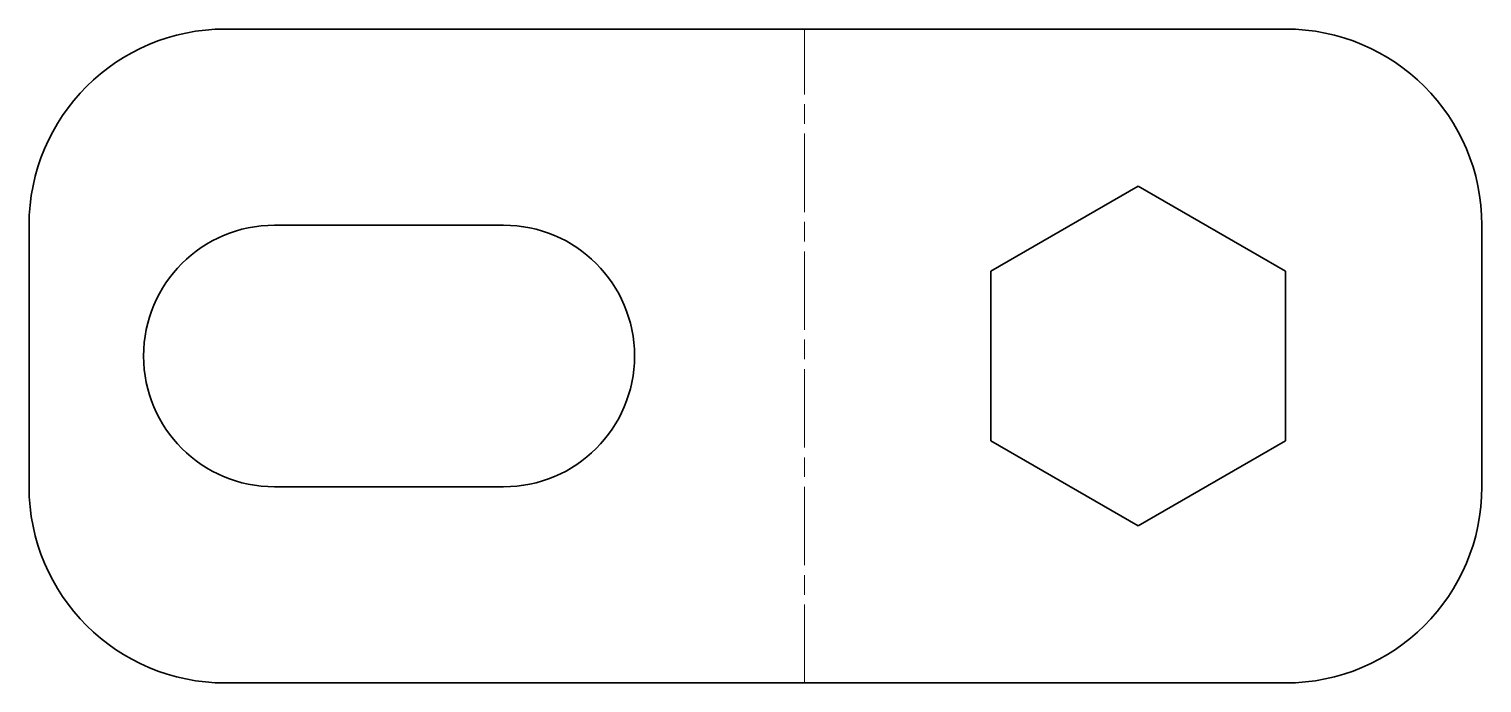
# Model space of a CAD drawing. Header units: millimetres. Extents: x 0 to 44.4, y 0 to 20.
import ezdxf

# ---------------------------------------------------------------- set-up
doc = ezdxf.new("R2010")
doc.units = ezdxf.units.MM
doc.linetypes.add('Chain', pattern=[13.68, 9.12, -1.14, 2.28, -1.14])
doc.layers.add('SIMUMAK Bend Centerline (ISO)', color=7, linetype='Chain', lineweight=9)
doc.layers.add('SIMUMAK Visible (ISO)', color=7, linetype='Continuous', lineweight=35)

# ---------------------------------------------------------------- blocks, each defined once
blk = doc.blocks.new('SIL-027-HPCF-01_Sheet_SIL-027-HPCF-01 (Desplegada)')
at = {"layer": 'SIMUMAK Bend Centerline (ISO)', "ltscale": 0.263158}
blk.add_line((1.5, -10), (1.5, 10), dxfattribs=at)
at = {"layer": 'SIMUMAK Visible (ISO)'}
for p, q in [((-16.196, 10), (16.196, 10)), ((7.196, 2.598), (11.696, 5.196)), ((11.696, 5.196), (16.196, 2.598)), ((-22.196, -4), (-22.196, 4)), ((-14.696, 4), (-7.696, 4)), ((22.196, 4), (22.196, -4)), ((7.196, -2.598), (7.196, 2.598)), ((16.196, 2.598), (16.196, -2.598)), ((11.696, -5.196), (7.196, -2.598)), ((16.196, -2.598), (11.696, -5.196)), ((-7.696, -4), (-14.696, -4)), ((16.196, -10), (-16.196, -10))]:
    blk.add_line(p, q, dxfattribs=at)
at = {"layer": 'SIMUMAK Visible (ISO)', "extrusion": (0, 0, -1)}
for centre, radius, start, end in [((16.196, 4), 6, 360, 90), ((-16.196, 4), 6, 90, 180), ((14.696, 0), 4, 270, 90), ((7.696, 0), 4, 90, 270), ((16.196, -4), 6, 270, 0), ((-16.196, -4), 6, 180, 270)]:
    blk.add_arc(centre, radius, start, end, dxfattribs=at)

msp = doc.modelspace()

# ---------------------------------------------------------------- block references
msp.add_blockref('SIL-027-HPCF-01_Sheet_SIL-027-HPCF-01 (Desplegada)', (22.196, 10))

doc.saveas('drawing.dxf')
